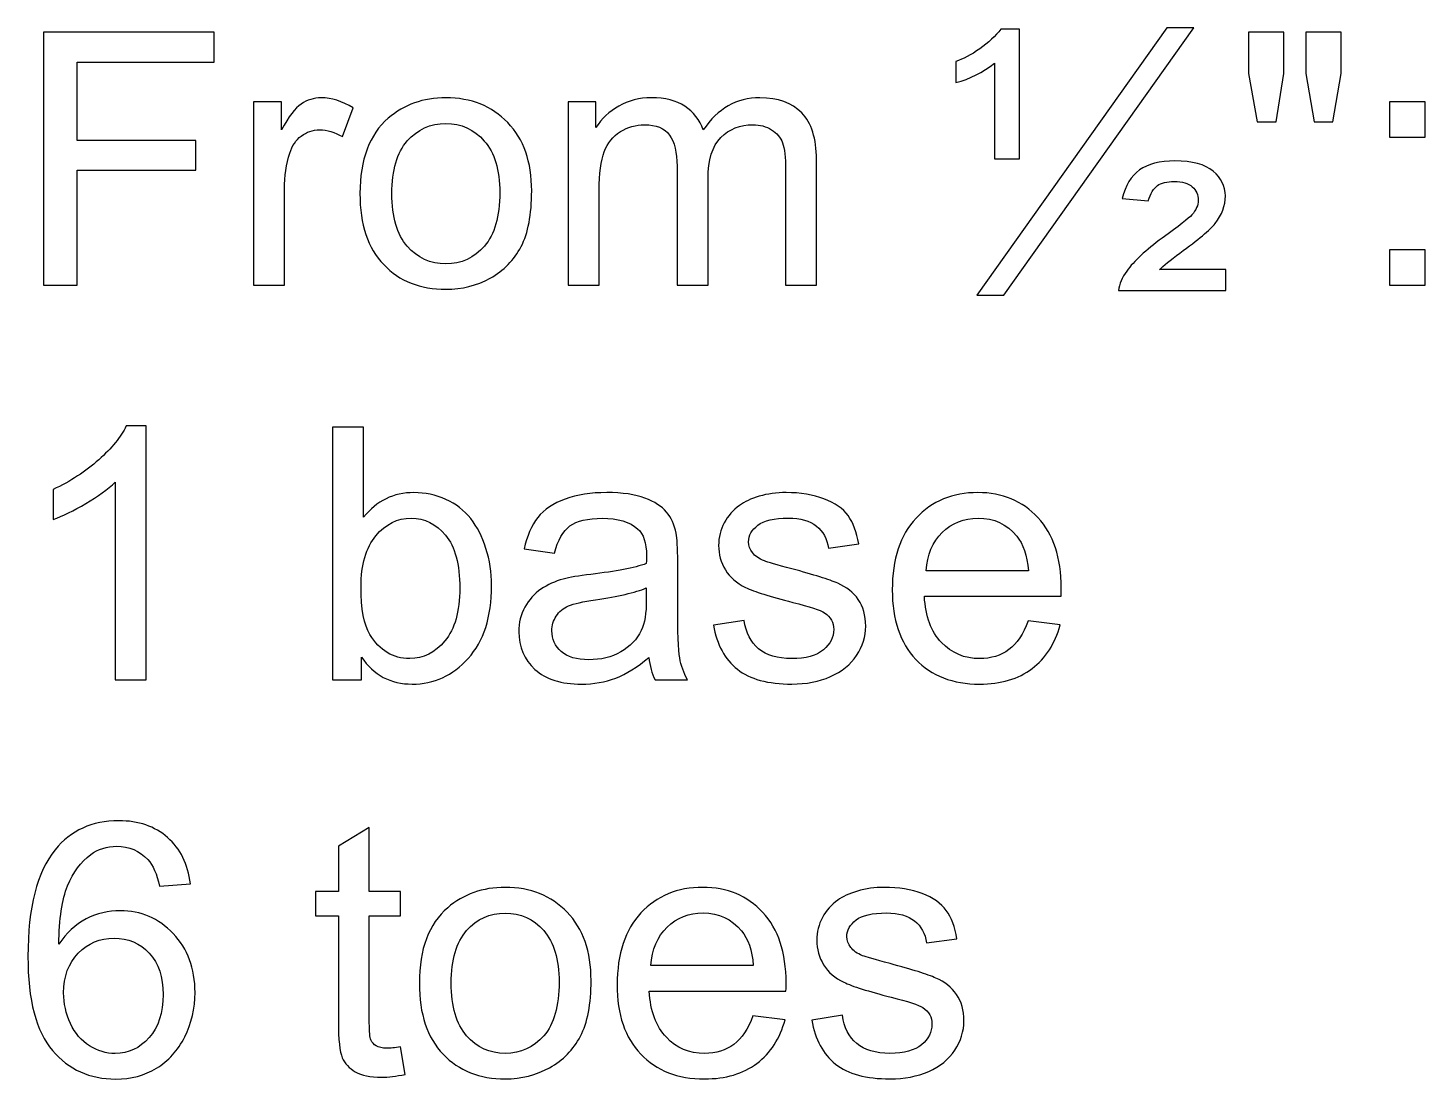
# Model space of a CAD drawing. Header units: millimetres. Extents: x -819 to 558, y -342 to 336.
# Drawn here: x -818.3 to -768.1, y 234.6 to 272.4 of the extents above; entities that cross this region are included whole.
import ezdxf

# ---------------------------------------------------------------- set-up
doc = ezdxf.new("R2010")
doc.units = ezdxf.units.MM
doc.header["$MEASUREMENT"] = 0
doc.layers.add('#Layer 1', color=7, linetype='Continuous')

msp = doc.modelspace()

# ---------------------------------------------------------------- linework, layer by layer
at = {"layer": '#Layer 1', "color": 250}
for points, knots in [([(-817.78, 263.122), (-817.78, 263.122), (-817.78, 272.2131), (-817.78, 272.2131), (-817.78, 272.2131), (-817.78, 272.2131), (-811.6459, 272.2131), (-811.6459, 272.2131), (-811.6459, 272.2131), (-811.6459, 272.2131), (-811.6459, 271.1399), (-811.6459, 271.1399), (-811.6459, 271.1399), (-811.6459, 271.1399), (-816.5756, 271.1399), (-816.5756, 271.1399), (-816.5756, 271.1399), (-816.5756, 271.1399), (-816.5756, 268.3248), (-816.5756, 268.3248), (-816.5756, 268.3248), (-816.5756, 268.3248), (-812.3105, 268.3248), (-812.3105, 268.3248), (-812.3105, 268.3248), (-812.3105, 268.3248), (-812.3105, 267.2516), (-812.3105, 267.2516), (-812.3105, 267.2516), (-812.3105, 267.2516), (-816.5756, 267.2516), (-816.5756, 267.2516), (-816.5756, 267.2516), (-816.5756, 267.2516), (-816.5756, 263.122), (-816.5756, 263.122), (-816.5756, 263.122), (-816.5756, 263.122), (-817.78, 263.122), (-817.78, 263.122)], [0, 0, 0, 0, 0.1, 0.1, 0.1, 0.1, 0.2, 0.2, 0.2, 0.2, 0.3, 0.3, 0.3, 0.3, 0.4, 0.4, 0.4, 0.4, 0.5, 0.5, 0.5, 0.5, 0.6, 0.6, 0.6, 0.6, 0.7, 0.7, 0.7, 0.7, 0.8, 0.8, 0.8, 0.8, 0.9, 0.9, 0.9, 0.9, 1, 1, 1, 1]), ([(-783.6106, 267.6665), (-783.6106, 267.6665), (-783.6106, 271.104), (-783.6106, 271.104), (-783.6106, 271.104), (-784.0318, 270.7674), (-784.4954, 270.5346), (-785.0013, 270.4012), (-785.0013, 270.4012), (-785.0013, 270.4012), (-785.0013, 271.1653), (-785.0013, 271.1653), (-785.0013, 271.1653), (-784.743, 271.2479), (-784.4594, 271.3982), (-784.144, 271.6183), (-784.144, 271.6183), (-783.8308, 271.8363), (-783.5768, 272.0734), (-783.382, 272.3253), (-783.382, 272.3253), (-783.382, 272.3253), (-782.711, 272.3253), (-782.711, 272.3253), (-782.711, 272.3253), (-782.711, 272.3253), (-782.711, 267.6665), (-782.711, 267.6665), (-782.711, 267.6665), (-782.711, 267.6665), (-783.6106, 267.6665), (-783.6106, 267.6665)], [0, 0, 0, 0, 0.125, 0.125, 0.125, 0.125, 0.25, 0.25, 0.25, 0.25, 0.375, 0.375, 0.375, 0.375, 0.5, 0.5, 0.5, 0.5, 0.625, 0.625, 0.625, 0.625, 0.75, 0.75, 0.75, 0.75, 0.875, 0.875, 0.875, 0.875, 1, 1, 1, 1]), ([(-784.2499, 262.7685), (-784.2499, 262.7685), (-777.4215, 272.3676), (-777.4215, 272.3676), (-777.4215, 272.3676), (-777.4215, 272.3676), (-776.4478, 272.3676), (-776.4478, 272.3676), (-776.4478, 272.3676), (-776.4478, 272.3676), (-783.2762, 262.7685), (-783.2762, 262.7685), (-783.2762, 262.7685), (-783.2762, 262.7685), (-784.2499, 262.7685), (-784.2499, 262.7685)], [0, 0, 0, 0, 0.25, 0.25, 0.25, 0.25, 0.5, 0.5, 0.5, 0.5, 0.75, 0.75, 0.75, 0.75, 1, 1, 1, 1]), ([(-774.1788, 268.9936), (-774.1788, 268.9936), (-774.4899, 270.7251), (-774.4899, 270.7251), (-774.4899, 270.7251), (-774.4899, 270.7251), (-774.4899, 272.2131), (-774.4899, 272.2131), (-774.4899, 272.2131), (-774.4899, 272.2131), (-773.2178, 272.2131), (-773.2178, 272.2131), (-773.2178, 272.2131), (-773.2178, 272.2131), (-773.2178, 270.7251), (-773.2178, 270.7251), (-773.2178, 270.7251), (-773.2178, 270.7251), (-773.4972, 268.9936), (-773.4972, 268.9936), (-773.4972, 268.9936), (-773.4972, 268.9936), (-774.1788, 268.9936), (-774.1788, 268.9936)], [0, 0, 0, 0, 0.1666667, 0.1666667, 0.1666667, 0.1666667, 0.3333333, 0.3333333, 0.3333333, 0.3333333, 0.5, 0.5, 0.5, 0.5, 0.6666667, 0.6666667, 0.6666667, 0.6666667, 0.8333333, 0.8333333, 0.8333333, 0.8333333, 1, 1, 1, 1]), ([(-772.1256, 268.9936), (-772.1256, 268.9936), (-772.4304, 270.7251), (-772.4304, 270.7251), (-772.4304, 270.7251), (-772.4304, 270.7251), (-772.4304, 272.2131), (-772.4304, 272.2131), (-772.4304, 272.2131), (-772.4304, 272.2131), (-771.1583, 272.2131), (-771.1583, 272.2131), (-771.1583, 272.2131), (-771.1583, 272.2131), (-771.1583, 270.7251), (-771.1583, 270.7251), (-771.1583, 270.7251), (-771.1583, 270.7251), (-771.4567, 268.9936), (-771.4567, 268.9936), (-771.4567, 268.9936), (-771.4567, 268.9936), (-772.1256, 268.9936), (-772.1256, 268.9936)], [0, 0, 0, 0, 0.1666667, 0.1666667, 0.1666667, 0.1666667, 0.3333333, 0.3333333, 0.3333333, 0.3333333, 0.5, 0.5, 0.5, 0.5, 0.6666667, 0.6666667, 0.6666667, 0.6666667, 0.8333333, 0.8333333, 0.8333333, 0.8333333, 1, 1, 1, 1]), ([(-810.2383, 263.122), (-810.2383, 263.122), (-810.2383, 269.707), (-810.2383, 269.707), (-810.2383, 269.707), (-810.2383, 269.707), (-809.235, 269.707), (-809.235, 269.707), (-809.235, 269.707), (-809.235, 269.707), (-809.235, 268.71), (-809.235, 268.71), (-809.235, 268.71), (-808.9789, 269.1757), (-808.7418, 269.4847), (-808.5238, 269.6329), (-808.5238, 269.6329), (-808.3079, 269.781), (-808.0687, 269.8572), (-807.8084, 269.8572), (-807.8084, 269.8572), (-807.4316, 269.8572), (-807.0506, 269.7366), (-806.6611, 269.4974), (-806.6611, 269.4974), (-806.6611, 269.4974), (-807.0464, 268.4602), (-807.0464, 268.4602), (-807.0464, 268.4602), (-807.3173, 268.6232), (-807.5903, 268.7037), (-807.8634, 268.7037), (-807.8634, 268.7037), (-808.1089, 268.7037), (-808.3269, 268.6296), (-808.5217, 268.4835), (-808.5217, 268.4835), (-808.7164, 268.3354), (-808.854, 268.1322), (-808.9365, 267.8718), (-808.9365, 267.8718), (-809.0614, 267.476), (-809.1228, 267.0421), (-809.1228, 266.5701), (-809.1228, 266.5701), (-809.1228, 266.5701), (-809.1228, 263.122), (-809.1228, 263.122), (-809.1228, 263.122), (-809.1228, 263.122), (-810.2383, 263.122), (-810.2383, 263.122)], [0, 0, 0, 0, 0.0769231, 0.0769231, 0.0769231, 0.0769231, 0.1538462, 0.1538462, 0.1538462, 0.1538462, 0.2307692, 0.2307692, 0.2307692, 0.2307692, 0.3076923, 0.3076923, 0.3076923, 0.3076923, 0.3846154, 0.3846154, 0.3846154, 0.3846154, 0.4615385, 0.4615385, 0.4615385, 0.4615385, 0.5384615, 0.5384615, 0.5384615, 0.5384615, 0.6153846, 0.6153846, 0.6153846, 0.6153846, 0.6923077, 0.6923077, 0.6923077, 0.6923077, 0.7692308, 0.7692308, 0.7692308, 0.7692308, 0.8461538, 0.8461538, 0.8461538, 0.8461538, 0.9230769, 0.9230769, 0.9230769, 0.9230769, 1, 1, 1, 1]), ([(-806.4135, 266.4155), (-806.4135, 267.6347), (-806.0748, 268.5386), (-805.3954, 269.1249), (-805.3954, 269.1249), (-804.8302, 269.6117), (-804.1402, 269.8572), (-803.3253, 269.8572), (-803.3253, 269.8572), (-802.4193, 269.8572), (-801.6785, 269.5609), (-801.1049, 268.9661), (-801.1049, 268.9661), (-800.5291, 268.3735), (-800.2434, 267.5543), (-800.2434, 266.5087), (-800.2434, 266.5087), (-800.2434, 265.6599), (-800.3704, 264.9931), (-800.6244, 264.5084), (-800.6244, 264.5084), (-800.8784, 264.0216), (-801.2488, 263.6448), (-801.7335, 263.376), (-801.7335, 263.376), (-802.2204, 263.1072), (-802.7495, 262.9738), (-803.3253, 262.9738), (-803.3253, 262.9738), (-804.246, 262.9738), (-804.9911, 263.2681), (-805.5605, 263.8607), (-805.5605, 263.8607), (-806.1298, 264.4513), (-806.4135, 265.3022), (-806.4135, 266.4155)], [0, 0, 0, 0, 0.1111111, 0.1111111, 0.1111111, 0.1111111, 0.2222222, 0.2222222, 0.2222222, 0.2222222, 0.3333333, 0.3333333, 0.3333333, 0.3333333, 0.4444444, 0.4444444, 0.4444444, 0.4444444, 0.5555556, 0.5555556, 0.5555556, 0.5555556, 0.6666667, 0.6666667, 0.6666667, 0.6666667, 0.7777778, 0.7777778, 0.7777778, 0.7777778, 0.8888889, 0.8888889, 0.8888889, 0.8888889, 1, 1, 1, 1]), ([(-798.9332, 263.122), (-798.9332, 263.122), (-798.9332, 269.707), (-798.9332, 269.707), (-798.9332, 269.707), (-798.9332, 269.707), (-797.9362, 269.707), (-797.9362, 269.707), (-797.9362, 269.707), (-797.9362, 269.707), (-797.9362, 268.7841), (-797.9362, 268.7841), (-797.9362, 268.7841), (-797.7288, 269.1058), (-797.4536, 269.3662), (-797.1107, 269.5609), (-797.1107, 269.5609), (-796.7678, 269.7578), (-796.3763, 269.8572), (-795.9381, 269.8572), (-795.9381, 269.8572), (-795.4513, 269.8572), (-795.0512, 269.7556), (-794.7401, 269.5524), (-794.7401, 269.5524), (-794.4268, 269.3492), (-794.2067, 269.0677), (-794.0797, 268.7037), (-794.0797, 268.7037), (-793.5569, 269.472), (-792.8795, 269.8572), (-792.0456, 269.8572), (-792.0456, 269.8572), (-791.3915, 269.8572), (-790.8899, 269.6752), (-790.5385, 269.3133), (-790.5385, 269.3133), (-790.1871, 268.9513), (-790.0114, 268.3946), (-790.0114, 267.6432), (-790.0114, 267.6432), (-790.0114, 267.6432), (-790.0114, 263.122), (-790.0114, 263.122), (-790.0114, 263.122), (-790.0114, 263.122), (-791.1206, 263.122), (-791.1206, 263.122), (-791.1206, 263.122), (-791.1206, 263.122), (-791.1206, 267.2707), (-791.1206, 267.2707), (-791.1206, 267.2707), (-791.1206, 267.7173), (-791.1566, 268.039), (-791.2285, 268.2359), (-791.2285, 268.2359), (-791.3026, 268.4306), (-791.4338, 268.5894), (-791.6222, 268.71), (-791.6222, 268.71), (-791.8127, 268.8285), (-792.0371, 268.8899), (-792.2932, 268.8899), (-792.2932, 268.8899), (-792.7568, 268.8899), (-793.1399, 268.7354), (-793.4468, 268.4264), (-793.4468, 268.4264), (-793.7516, 268.1195), (-793.9061, 267.6263), (-793.9061, 266.9489), (-793.9061, 266.9489), (-793.9061, 266.9489), (-793.9061, 263.122), (-793.9061, 263.122), (-793.9061, 263.122), (-793.9061, 263.122), (-795.0216, 263.122), (-795.0216, 263.122), (-795.0216, 263.122), (-795.0216, 263.122), (-795.0216, 267.3998), (-795.0216, 267.3998), (-795.0216, 267.3998), (-795.0216, 267.8972), (-795.1126, 268.2697), (-795.2946, 268.5174), (-795.2946, 268.5174), (-795.4767, 268.765), (-795.773, 268.8899), (-796.1879, 268.8899), (-796.1879, 268.8899), (-796.5011, 268.8899), (-796.7911, 268.8074), (-797.0578, 268.6402), (-797.0578, 268.6402), (-797.3245, 268.4751), (-797.5193, 268.2338), (-797.6378, 267.9163), (-797.6378, 267.9163), (-797.7584, 267.5966), (-797.8177, 267.1373), (-797.8177, 266.5383), (-797.8177, 266.5383), (-797.8177, 266.5383), (-797.8177, 263.122), (-797.8177, 263.122), (-797.8177, 263.122), (-797.8177, 263.122), (-798.9332, 263.122), (-798.9332, 263.122)], [0, 0, 0, 0, 0.0357143, 0.0357143, 0.0357143, 0.0357143, 0.0714286, 0.0714286, 0.0714286, 0.0714286, 0.1071429, 0.1071429, 0.1071429, 0.1071429, 0.1428571, 0.1428571, 0.1428571, 0.1428571, 0.1785714, 0.1785714, 0.1785714, 0.1785714, 0.2142857, 0.2142857, 0.2142857, 0.2142857, 0.25, 0.25, 0.25, 0.25, 0.2857143, 0.2857143, 0.2857143, 0.2857143, 0.3214286, 0.3214286, 0.3214286, 0.3214286, 0.3571429, 0.3571429, 0.3571429, 0.3571429, 0.3928571, 0.3928571, 0.3928571, 0.3928571, 0.4285714, 0.4285714, 0.4285714, 0.4285714, 0.4642857, 0.4642857, 0.4642857, 0.4642857, 0.5, 0.5, 0.5, 0.5, 0.5357143, 0.5357143, 0.5357143, 0.5357143, 0.5714286, 0.5714286, 0.5714286, 0.5714286, 0.6071429, 0.6071429, 0.6071429, 0.6071429, 0.6428571, 0.6428571, 0.6428571, 0.6428571, 0.6785714, 0.6785714, 0.6785714, 0.6785714, 0.7142857, 0.7142857, 0.7142857, 0.7142857, 0.75, 0.75, 0.75, 0.75, 0.7857143, 0.7857143, 0.7857143, 0.7857143, 0.8214286, 0.8214286, 0.8214286, 0.8214286, 0.8571429, 0.8571429, 0.8571429, 0.8571429, 0.8928571, 0.8928571, 0.8928571, 0.8928571, 0.9285714, 0.9285714, 0.9285714, 0.9285714, 0.9642857, 0.9642857, 0.9642857, 0.9642857, 1, 1, 1, 1]), ([(-769.4163, 268.437), (-769.4163, 268.437), (-769.4163, 269.707), (-769.4163, 269.707), (-769.4163, 269.707), (-769.4163, 269.707), (-768.1441, 269.707), (-768.1441, 269.707), (-768.1441, 269.707), (-768.1441, 269.707), (-768.1441, 268.437), (-768.1441, 268.437), (-768.1441, 268.437), (-768.1441, 268.437), (-769.4163, 268.437), (-769.4163, 268.437)], [0, 0, 0, 0, 0.25, 0.25, 0.25, 0.25, 0.5, 0.5, 0.5, 0.5, 0.75, 0.75, 0.75, 0.75, 1, 1, 1, 1]), ([(-805.2662, 266.4155), (-805.2662, 265.571), (-805.0821, 264.9402), (-804.7138, 264.5211), (-804.7138, 264.5211), (-804.3455, 264.0999), (-803.8819, 263.8904), (-803.3253, 263.8904), (-803.3253, 263.8904), (-802.7707, 263.8904), (-802.3093, 264.102), (-801.941, 264.5232), (-801.941, 264.5232), (-801.5748, 264.9445), (-801.3906, 265.5879), (-801.3906, 266.4515), (-801.3906, 266.4515), (-801.3906, 267.2664), (-801.5748, 267.8845), (-801.9452, 268.3036), (-801.9452, 268.3036), (-802.3156, 268.7227), (-802.7749, 268.9323), (-803.3253, 268.9323), (-803.3253, 268.9323), (-803.8819, 268.9323), (-804.3455, 268.7227), (-804.7138, 268.3057), (-804.7138, 268.3057), (-805.0821, 267.8887), (-805.2662, 267.258), (-805.2662, 266.4155)], [0, 0, 0, 0, 0.125, 0.125, 0.125, 0.125, 0.25, 0.25, 0.25, 0.25, 0.375, 0.375, 0.375, 0.375, 0.5, 0.5, 0.5, 0.5, 0.625, 0.625, 0.625, 0.625, 0.75, 0.75, 0.75, 0.75, 0.875, 0.875, 0.875, 0.875, 1, 1, 1, 1]), ([(-779.1593, 262.9294), (-779.1339, 263.1622), (-779.0344, 263.3951), (-778.8608, 263.63), (-778.8608, 263.63), (-778.6047, 263.9898), (-778.1793, 264.3857), (-777.5845, 264.8153), (-777.5845, 264.8153), (-776.9876, 265.245), (-776.6341, 265.5244), (-776.524, 265.6514), (-776.524, 265.6514), (-776.3695, 265.8208), (-776.2933, 265.9943), (-776.2933, 266.1721), (-776.2933, 266.1721), (-776.2933, 266.3711), (-776.3653, 266.5341), (-776.5071, 266.659), (-776.5071, 266.659), (-776.651, 266.786), (-776.8648, 266.8495), (-777.1506, 266.8495), (-777.1506, 266.8495), (-777.4215, 266.8495), (-777.6268, 266.8008), (-777.7602, 266.7034), (-777.7602, 266.7034), (-777.8956, 266.606), (-778.0057, 266.4219), (-778.0925, 266.1488), (-778.0925, 266.1488), (-778.0925, 266.1488), (-779.028, 266.242), (-779.028, 266.242), (-779.028, 266.242), (-778.9095, 266.7034), (-778.7, 267.0442), (-778.4015, 267.2622), (-778.4015, 267.2622), (-778.1052, 267.4781), (-777.6818, 267.5861), (-777.1315, 267.5861), (-777.1315, 267.5861), (-776.5071, 267.5861), (-776.0499, 267.4654), (-775.7578, 267.222), (-775.7578, 267.222), (-775.4657, 266.9765), (-775.3196, 266.6801), (-775.3196, 266.3288), (-775.3196, 266.3288), (-775.3196, 265.9816), (-775.4424, 265.6514), (-775.6858, 265.3424), (-775.6858, 265.3424), (-775.8721, 265.1096), (-776.2933, 264.754), (-776.9516, 264.2756), (-776.9516, 264.2756), (-777.2987, 264.0237), (-777.5443, 263.8247), (-777.6882, 263.6808), (-777.6882, 263.6808), (-777.6882, 263.6808), (-775.2964, 263.6808), (-775.2964, 263.6808), (-775.2964, 263.6808), (-775.2964, 263.6808), (-775.2964, 262.9294), (-775.2964, 262.9294), (-775.2964, 262.9294), (-775.2964, 262.9294), (-779.1593, 262.9294), (-779.1593, 262.9294)], [0, 0, 0, 0, 0.0526316, 0.0526316, 0.0526316, 0.0526316, 0.1052632, 0.1052632, 0.1052632, 0.1052632, 0.1578947, 0.1578947, 0.1578947, 0.1578947, 0.2105263, 0.2105263, 0.2105263, 0.2105263, 0.2631579, 0.2631579, 0.2631579, 0.2631579, 0.3157895, 0.3157895, 0.3157895, 0.3157895, 0.3684211, 0.3684211, 0.3684211, 0.3684211, 0.4210526, 0.4210526, 0.4210526, 0.4210526, 0.4736842, 0.4736842, 0.4736842, 0.4736842, 0.5263158, 0.5263158, 0.5263158, 0.5263158, 0.5789474, 0.5789474, 0.5789474, 0.5789474, 0.6315789, 0.6315789, 0.6315789, 0.6315789, 0.6842105, 0.6842105, 0.6842105, 0.6842105, 0.7368421, 0.7368421, 0.7368421, 0.7368421, 0.7894737, 0.7894737, 0.7894737, 0.7894737, 0.8421053, 0.8421053, 0.8421053, 0.8421053, 0.8947368, 0.8947368, 0.8947368, 0.8947368, 0.9473684, 0.9473684, 0.9473684, 0.9473684, 1, 1, 1, 1]), ([(-769.4163, 263.122), (-769.4163, 263.122), (-769.4163, 264.3941), (-769.4163, 264.3941), (-769.4163, 264.3941), (-769.4163, 264.3941), (-768.1441, 264.3941), (-768.1441, 264.3941), (-768.1441, 264.3941), (-768.1441, 264.3941), (-768.1441, 263.122), (-768.1441, 263.122), (-768.1441, 263.122), (-768.1441, 263.122), (-769.4163, 263.122), (-769.4163, 263.122)], [0, 0, 0, 0, 0.25, 0.25, 0.25, 0.25, 0.5, 0.5, 0.5, 0.5, 0.75, 0.75, 0.75, 0.75, 1, 1, 1, 1]), ([(-814.0906, 248.934), (-814.0906, 248.934), (-815.2061, 248.934), (-815.2061, 248.934), (-815.2061, 248.934), (-815.2061, 248.934), (-815.2061, 256.046), (-815.2061, 256.046), (-815.2061, 256.046), (-815.4749, 255.7899), (-815.8263, 255.5338), (-816.2623, 255.2777), (-816.2623, 255.2777), (-816.7005, 255.0215), (-817.0921, 254.8289), (-817.4392, 254.7019), (-817.4392, 254.7019), (-817.4392, 254.7019), (-817.4392, 255.7793), (-817.4392, 255.7793), (-817.4392, 255.7793), (-816.8148, 256.0735), (-816.2687, 256.4291), (-815.8009, 256.8461), (-815.8009, 256.8461), (-815.3352, 257.2652), (-815.0029, 257.6695), (-814.8082, 258.0632), (-814.8082, 258.0632), (-814.8082, 258.0632), (-814.0906, 258.0632), (-814.0906, 258.0632), (-814.0906, 258.0632), (-814.0906, 258.0632), (-814.0906, 248.934), (-814.0906, 248.934)], [0, 0, 0, 0, 0.1111111, 0.1111111, 0.1111111, 0.1111111, 0.2222222, 0.2222222, 0.2222222, 0.2222222, 0.3333333, 0.3333333, 0.3333333, 0.3333333, 0.4444444, 0.4444444, 0.4444444, 0.4444444, 0.5555556, 0.5555556, 0.5555556, 0.5555556, 0.6666667, 0.6666667, 0.6666667, 0.6666667, 0.7777778, 0.7777778, 0.7777778, 0.7777778, 0.8888889, 0.8888889, 0.8888889, 0.8888889, 1, 1, 1, 1]), ([(-806.3627, 248.934), (-806.3627, 248.934), (-807.3977, 248.934), (-807.3977, 248.934), (-807.3977, 248.934), (-807.3977, 248.934), (-807.3977, 258.0251), (-807.3977, 258.0251), (-807.3977, 258.0251), (-807.3977, 258.0251), (-806.2823, 258.0251), (-806.2823, 258.0251), (-806.2823, 258.0251), (-806.2823, 258.0251), (-806.2823, 254.7824), (-806.2823, 254.7824), (-806.2823, 254.7824), (-805.8102, 255.3729), (-805.2091, 255.6692), (-804.4789, 255.6692), (-804.4789, 255.6692), (-804.0725, 255.6692), (-803.6893, 255.5867), (-803.3274, 255.4237), (-803.3274, 255.4237), (-802.9654, 255.2607), (-802.6691, 255.03), (-802.4342, 254.7358), (-802.4342, 254.7358), (-802.2013, 254.4395), (-802.0172, 254.0839), (-801.8859, 253.6648), (-801.8859, 253.6648), (-801.7526, 253.2478), (-801.687, 252.8012), (-801.687, 252.327), (-801.687, 252.327), (-801.687, 251.1967), (-801.9664, 250.3247), (-802.5252, 249.7087), (-802.5252, 249.7087), (-803.0819, 249.0928), (-803.7528, 248.7858), (-804.5339, 248.7858), (-804.5339, 248.7858), (-805.3107, 248.7858), (-805.9203, 249.1097), (-806.3627, 249.7595), (-806.3627, 249.7595), (-806.3627, 249.7595), (-806.3627, 248.934), (-806.3627, 248.934)], [0, 0, 0, 0, 0.0769231, 0.0769231, 0.0769231, 0.0769231, 0.1538462, 0.1538462, 0.1538462, 0.1538462, 0.2307692, 0.2307692, 0.2307692, 0.2307692, 0.3076923, 0.3076923, 0.3076923, 0.3076923, 0.3846154, 0.3846154, 0.3846154, 0.3846154, 0.4615385, 0.4615385, 0.4615385, 0.4615385, 0.5384615, 0.5384615, 0.5384615, 0.5384615, 0.6153846, 0.6153846, 0.6153846, 0.6153846, 0.6923077, 0.6923077, 0.6923077, 0.6923077, 0.7692308, 0.7692308, 0.7692308, 0.7692308, 0.8461538, 0.8461538, 0.8461538, 0.8461538, 0.9230769, 0.9230769, 0.9230769, 0.9230769, 1, 1, 1, 1]), ([(-796.0313, 249.7468), (-796.4461, 249.3954), (-796.8441, 249.1478), (-797.2251, 249.0017), (-797.2251, 249.0017), (-797.6082, 248.8578), (-798.0188, 248.7858), (-798.457, 248.7858), (-798.457, 248.7858), (-799.1809, 248.7858), (-799.7354, 248.9615), (-800.1249, 249.315), (-800.1249, 249.315), (-800.5122, 249.6685), (-800.707, 250.1215), (-800.707, 250.6697), (-800.707, 250.6697), (-800.707, 250.9935), (-800.635, 251.2877), (-800.4868, 251.5544), (-800.4868, 251.5544), (-800.3408, 251.8211), (-800.1482, 252.0349), (-799.9111, 252.1958), (-799.9111, 252.1958), (-799.6719, 252.3567), (-799.4052, 252.4794), (-799.1068, 252.562), (-799.1068, 252.562), (-798.8888, 252.6191), (-798.5586, 252.6763), (-798.1162, 252.7292), (-798.1162, 252.7292), (-797.2145, 252.8371), (-796.5498, 252.9641), (-796.1244, 253.1144), (-796.1244, 253.1144), (-796.1202, 253.2668), (-796.118, 253.3642), (-796.118, 253.4044), (-796.118, 253.4044), (-796.118, 253.8595), (-796.2239, 254.1812), (-796.4355, 254.3654), (-796.4355, 254.3654), (-796.7192, 254.6194), (-797.1446, 254.7443), (-797.7055, 254.7443), (-797.7055, 254.7443), (-798.2305, 254.7443), (-798.6178, 254.6532), (-798.8697, 254.4691), (-798.8697, 254.4691), (-799.1195, 254.2849), (-799.3036, 253.959), (-799.4243, 253.4912), (-799.4243, 253.4912), (-799.4243, 253.4912), (-800.5144, 253.6415), (-800.5144, 253.6415), (-800.5144, 253.6415), (-800.4149, 254.1071), (-800.2519, 254.486), (-800.0254, 254.7718), (-800.0254, 254.7718), (-799.7989, 255.0596), (-799.4687, 255.2819), (-799.039, 255.4364), (-799.039, 255.4364), (-798.6094, 255.5909), (-798.1119, 255.6692), (-797.5447, 255.6692), (-797.5447, 255.6692), (-796.9816, 255.6692), (-796.5266, 255.6015), (-796.1752, 255.4703), (-796.1752, 255.4703), (-795.8238, 255.3369), (-795.5656, 255.1718), (-795.3984, 254.9707), (-795.3984, 254.9707), (-795.2333, 254.7697), (-795.119, 254.5178), (-795.0512, 254.2109), (-795.0512, 254.2109), (-795.0153, 254.0204), (-794.9962, 253.6775), (-794.9962, 253.1822), (-794.9962, 253.1822), (-794.9962, 253.1822), (-794.9962, 251.6941), (-794.9962, 251.6941), (-794.9962, 251.6941), (-794.9962, 250.6549), (-794.9729, 249.9987), (-794.9242, 249.7256), (-794.9242, 249.7256), (-794.8777, 249.4505), (-794.7824, 249.1859), (-794.6427, 248.934), (-794.6427, 248.934), (-794.6427, 248.934), (-795.809, 248.934), (-795.809, 248.934), (-795.809, 248.934), (-795.9233, 249.1647), (-795.9995, 249.4357), (-796.0313, 249.7468)], [0, 0, 0, 0, 0.037037, 0.037037, 0.037037, 0.037037, 0.0740741, 0.0740741, 0.0740741, 0.0740741, 0.1111111, 0.1111111, 0.1111111, 0.1111111, 0.1481481, 0.1481481, 0.1481481, 0.1481481, 0.1851852, 0.1851852, 0.1851852, 0.1851852, 0.2222222, 0.2222222, 0.2222222, 0.2222222, 0.2592593, 0.2592593, 0.2592593, 0.2592593, 0.2962963, 0.2962963, 0.2962963, 0.2962963, 0.3333333, 0.3333333, 0.3333333, 0.3333333, 0.3703704, 0.3703704, 0.3703704, 0.3703704, 0.4074074, 0.4074074, 0.4074074, 0.4074074, 0.4444444, 0.4444444, 0.4444444, 0.4444444, 0.4814815, 0.4814815, 0.4814815, 0.4814815, 0.5185185, 0.5185185, 0.5185185, 0.5185185, 0.5555556, 0.5555556, 0.5555556, 0.5555556, 0.5925926, 0.5925926, 0.5925926, 0.5925926, 0.6296296, 0.6296296, 0.6296296, 0.6296296, 0.6666667, 0.6666667, 0.6666667, 0.6666667, 0.7037037, 0.7037037, 0.7037037, 0.7037037, 0.7407407, 0.7407407, 0.7407407, 0.7407407, 0.7777778, 0.7777778, 0.7777778, 0.7777778, 0.8148148, 0.8148148, 0.8148148, 0.8148148, 0.8518519, 0.8518519, 0.8518519, 0.8518519, 0.8888889, 0.8888889, 0.8888889, 0.8888889, 0.9259259, 0.9259259, 0.9259259, 0.9259259, 0.962963, 0.962963, 0.962963, 0.962963, 1, 1, 1, 1]), ([(-793.7114, 250.9004), (-793.7114, 250.9004), (-792.6086, 251.074), (-792.6086, 251.074), (-792.6086, 251.074), (-792.5472, 250.6316), (-792.3737, 250.2929), (-792.09, 250.0558), (-792.09, 250.0558), (-791.8085, 249.8209), (-791.4127, 249.7024), (-790.9026, 249.7024), (-790.9026, 249.7024), (-790.3904, 249.7024), (-790.0094, 249.8082), (-789.7617, 250.0156), (-789.7617, 250.0156), (-789.5141, 250.2252), (-789.3892, 250.4707), (-789.3892, 250.7501), (-789.3892, 250.7501), (-789.3892, 251.0041), (-789.4992, 251.201), (-789.7194, 251.347), (-789.7194, 251.347), (-789.8718, 251.4465), (-790.2528, 251.5714), (-790.8603, 251.7238), (-790.8603, 251.7238), (-791.6773, 251.9312), (-792.2467, 252.109), (-792.5621, 252.2614), (-792.5621, 252.2614), (-792.8774, 252.4117), (-793.1187, 252.6212), (-793.2817, 252.8879), (-793.2817, 252.8879), (-793.4447, 253.1546), (-793.5273, 253.4489), (-793.5273, 253.7706), (-793.5273, 253.7706), (-793.5273, 254.0648), (-793.4595, 254.3357), (-793.3241, 254.5855), (-793.3241, 254.5855), (-793.1907, 254.8374), (-793.0066, 255.0448), (-792.7758, 255.2099), (-792.7758, 255.2099), (-792.6023, 255.3369), (-792.3652, 255.447), (-792.0668, 255.5359), (-792.0668, 255.5359), (-791.7662, 255.6248), (-791.4445, 255.6692), (-791.1016, 255.6692), (-791.1016, 255.6692), (-790.5851, 255.6692), (-790.1321, 255.593), (-789.7405, 255.4449), (-789.7405, 255.4449), (-789.349, 255.2967), (-789.0611, 255.0956), (-788.8748, 254.8416), (-788.8748, 254.8416), (-788.6886, 254.5855), (-788.5616, 254.2468), (-788.4917, 253.8214), (-788.4917, 253.8214), (-788.4917, 253.8214), (-789.5818, 253.6711), (-789.5818, 253.6711), (-789.5818, 253.6711), (-789.6326, 254.0098), (-789.7765, 254.2744), (-790.0136, 254.4649), (-790.0136, 254.4649), (-790.2507, 254.6554), (-790.5872, 254.7506), (-791.0211, 254.7506), (-791.0211, 254.7506), (-791.5334, 254.7506), (-791.8995, 254.6659), (-792.1176, 254.4966), (-792.1176, 254.4966), (-792.3377, 254.3273), (-792.4478, 254.1283), (-792.4478, 253.9018), (-792.4478, 253.9018), (-792.4478, 253.7558), (-792.4012, 253.6267), (-792.3102, 253.5102), (-792.3102, 253.5102), (-792.2192, 253.3896), (-792.0773, 253.2922), (-791.8826, 253.2118), (-791.8826, 253.2118), (-791.7704, 253.1716), (-791.4423, 253.0763), (-790.8962, 252.9282), (-790.8962, 252.9282), (-790.1067, 252.7165), (-789.5564, 252.545), (-789.2452, 252.4096), (-789.2452, 252.4096), (-788.932, 252.2762), (-788.6864, 252.0794), (-788.5086, 251.8233), (-788.5086, 251.8233), (-788.3308, 251.5671), (-788.2419, 251.2496), (-788.2419, 250.8686), (-788.2419, 250.8686), (-788.2419, 250.4961), (-788.352, 250.1469), (-788.5679, 249.8167), (-788.5679, 249.8167), (-788.7859, 249.4886), (-789.0992, 249.2346), (-789.5077, 249.0547), (-789.5077, 249.0547), (-789.9162, 248.8747), (-790.3798, 248.7858), (-790.8962, 248.7858), (-790.8962, 248.7858), (-791.7535, 248.7858), (-792.4054, 248.9636), (-792.8542, 249.3192), (-792.8542, 249.3192), (-793.3029, 249.6748), (-793.5886, 250.2019), (-793.7114, 250.9004)], [0, 0, 0, 0, 0.030303, 0.030303, 0.030303, 0.030303, 0.0606061, 0.0606061, 0.0606061, 0.0606061, 0.0909091, 0.0909091, 0.0909091, 0.0909091, 0.1212121, 0.1212121, 0.1212121, 0.1212121, 0.1515152, 0.1515152, 0.1515152, 0.1515152, 0.1818182, 0.1818182, 0.1818182, 0.1818182, 0.2121212, 0.2121212, 0.2121212, 0.2121212, 0.2424242, 0.2424242, 0.2424242, 0.2424242, 0.2727273, 0.2727273, 0.2727273, 0.2727273, 0.3030303, 0.3030303, 0.3030303, 0.3030303, 0.3333333, 0.3333333, 0.3333333, 0.3333333, 0.3636364, 0.3636364, 0.3636364, 0.3636364, 0.3939394, 0.3939394, 0.3939394, 0.3939394, 0.4242424, 0.4242424, 0.4242424, 0.4242424, 0.4545455, 0.4545455, 0.4545455, 0.4545455, 0.4848485, 0.4848485, 0.4848485, 0.4848485, 0.5151515, 0.5151515, 0.5151515, 0.5151515, 0.5454545, 0.5454545, 0.5454545, 0.5454545, 0.5757576, 0.5757576, 0.5757576, 0.5757576, 0.6060606, 0.6060606, 0.6060606, 0.6060606, 0.6363636, 0.6363636, 0.6363636, 0.6363636, 0.6666667, 0.6666667, 0.6666667, 0.6666667, 0.6969697, 0.6969697, 0.6969697, 0.6969697, 0.7272727, 0.7272727, 0.7272727, 0.7272727, 0.7575758, 0.7575758, 0.7575758, 0.7575758, 0.7878788, 0.7878788, 0.7878788, 0.7878788, 0.8181818, 0.8181818, 0.8181818, 0.8181818, 0.8484848, 0.8484848, 0.8484848, 0.8484848, 0.8787879, 0.8787879, 0.8787879, 0.8787879, 0.9090909, 0.9090909, 0.9090909, 0.9090909, 0.9393939, 0.9393939, 0.9393939, 0.9393939, 0.969697, 0.969697, 0.969697, 0.969697, 1, 1, 1, 1]), ([(-782.4084, 251.0549), (-782.4084, 251.0549), (-781.2548, 250.9131), (-781.2548, 250.9131), (-781.2548, 250.9131), (-781.4369, 250.2379), (-781.7734, 249.7151), (-782.2645, 249.3425), (-782.2645, 249.3425), (-782.7577, 248.9721), (-783.3863, 248.7858), (-784.1504, 248.7858), (-784.1504, 248.7858), (-785.1135, 248.7858), (-785.8776, 249.0822), (-786.4407, 249.6748), (-786.4407, 249.6748), (-787.0058, 250.2675), (-787.2873, 251.0994), (-787.2873, 252.1704), (-787.2873, 252.1704), (-787.2873, 253.2795), (-787.0016, 254.1389), (-786.4322, 254.7506), (-786.4322, 254.7506), (-785.8607, 255.3623), (-785.122, 255.6692), (-784.2118, 255.6692), (-784.2118, 255.6692), (-783.3313, 255.6692), (-782.6116, 255.3687), (-782.0549, 254.7697), (-782.0549, 254.7697), (-781.4961, 254.1706), (-781.2167, 253.3261), (-781.2167, 252.2402), (-781.2167, 252.2402), (-781.2167, 252.1725), (-781.2188, 252.073), (-781.2231, 251.9418), (-781.2231, 251.9418), (-781.2231, 251.9418), (-786.1337, 251.9418), (-786.1337, 251.9418), (-786.1337, 251.9418), (-786.0935, 251.2179), (-785.8882, 250.6633), (-785.5199, 250.2802), (-785.5199, 250.2802), (-785.1516, 249.895), (-784.6944, 249.7024), (-784.1441, 249.7024), (-784.1441, 249.7024), (-783.7356, 249.7024), (-783.3863, 249.8103), (-783.0963, 250.0262), (-783.0963, 250.0262), (-782.8063, 250.24), (-782.5777, 250.5829), (-782.4084, 251.0549)], [0, 0, 0, 0, 0.0666667, 0.0666667, 0.0666667, 0.0666667, 0.1333333, 0.1333333, 0.1333333, 0.1333333, 0.2, 0.2, 0.2, 0.2, 0.2666667, 0.2666667, 0.2666667, 0.2666667, 0.3333333, 0.3333333, 0.3333333, 0.3333333, 0.4, 0.4, 0.4, 0.4, 0.4666667, 0.4666667, 0.4666667, 0.4666667, 0.5333333, 0.5333333, 0.5333333, 0.5333333, 0.6, 0.6, 0.6, 0.6, 0.6666667, 0.6666667, 0.6666667, 0.6666667, 0.7333333, 0.7333333, 0.7333333, 0.7333333, 0.8, 0.8, 0.8, 0.8, 0.8666667, 0.8666667, 0.8666667, 0.8666667, 0.9333333, 0.9333333, 0.9333333, 0.9333333, 1, 1, 1, 1]), ([(-806.3754, 252.2762), (-806.3754, 251.4867), (-806.2674, 250.9173), (-806.0537, 250.566), (-806.0537, 250.566), (-805.7023, 249.9902), (-805.226, 249.7024), (-804.627, 249.7024), (-804.627, 249.7024), (-804.1381, 249.7024), (-803.7169, 249.914), (-803.3613, 250.3395), (-803.3613, 250.3395), (-803.0057, 250.7628), (-802.8279, 251.3936), (-802.8279, 252.2339), (-802.8279, 252.2339), (-802.8279, 253.0933), (-802.9993, 253.7283), (-803.3401, 254.1368), (-803.3401, 254.1368), (-803.6809, 254.5453), (-804.0936, 254.7506), (-804.5762, 254.7506), (-804.5762, 254.7506), (-805.0652, 254.7506), (-805.4864, 254.5389), (-805.842, 254.1156), (-805.842, 254.1156), (-806.1976, 253.6923), (-806.3754, 253.0784), (-806.3754, 252.2762)], [0, 0, 0, 0, 0.125, 0.125, 0.125, 0.125, 0.25, 0.25, 0.25, 0.25, 0.375, 0.375, 0.375, 0.375, 0.5, 0.5, 0.5, 0.5, 0.625, 0.625, 0.625, 0.625, 0.75, 0.75, 0.75, 0.75, 0.875, 0.875, 0.875, 0.875, 1, 1, 1, 1]), ([(-786.0724, 252.8604), (-786.0724, 252.8604), (-782.3957, 252.8604), (-782.3957, 252.8604), (-782.3957, 252.8604), (-782.4444, 253.4129), (-782.5862, 253.8299), (-782.8169, 254.105), (-782.8169, 254.105), (-783.1725, 254.5347), (-783.634, 254.7506), (-784.1991, 254.7506), (-784.1991, 254.7506), (-784.7113, 254.7506), (-785.1431, 254.5792), (-785.4924, 254.2363), (-785.4924, 254.2363), (-785.8416, 253.8934), (-786.0343, 253.434), (-786.0724, 252.8604)], [0, 0, 0, 0, 0.2, 0.2, 0.2, 0.2, 0.4, 0.4, 0.4, 0.4, 0.6, 0.6, 0.6, 0.6, 0.8, 0.8, 0.8, 0.8, 1, 1, 1, 1]), ([(-796.1244, 252.2402), (-796.5308, 252.073), (-797.1383, 251.9333), (-797.9468, 251.8169), (-797.9468, 251.8169), (-798.4062, 251.7513), (-798.7321, 251.6772), (-798.9205, 251.5947), (-798.9205, 251.5947), (-799.111, 251.5121), (-799.2592, 251.3915), (-799.3608, 251.2306), (-799.3608, 251.2306), (-799.4645, 251.0718), (-799.5174, 250.8962), (-799.5174, 250.7014), (-799.5174, 250.7014), (-799.5174, 250.403), (-799.4031, 250.1553), (-799.1787, 249.9564), (-799.1787, 249.9564), (-798.9544, 249.7595), (-798.6242, 249.66), (-798.1903, 249.66), (-798.1903, 249.66), (-797.7606, 249.66), (-797.3775, 249.7532), (-797.043, 249.9415), (-797.043, 249.9415), (-796.7086, 250.1299), (-796.4609, 250.3882), (-796.3043, 250.7141), (-796.3043, 250.7141), (-796.1837, 250.966), (-796.1244, 251.3385), (-796.1244, 251.8296), (-796.1244, 251.8296), (-796.1244, 251.8296), (-796.1244, 252.2402), (-796.1244, 252.2402)], [0, 0, 0, 0, 0.1, 0.1, 0.1, 0.1, 0.2, 0.2, 0.2, 0.2, 0.3, 0.3, 0.3, 0.3, 0.4, 0.4, 0.4, 0.4, 0.5, 0.5, 0.5, 0.5, 0.6, 0.6, 0.6, 0.6, 0.7, 0.7, 0.7, 0.7, 0.8, 0.8, 0.8, 0.8, 0.9, 0.9, 0.9, 0.9, 1, 1, 1, 1]), ([(-812.5031, 241.6104), (-812.5031, 241.6104), (-813.6123, 241.5236), (-813.6123, 241.5236), (-813.6123, 241.5236), (-813.7118, 241.9617), (-813.8515, 242.2813), (-814.0335, 242.4782), (-814.0335, 242.4782), (-814.3362, 242.7978), (-814.7087, 242.9566), (-815.1511, 242.9566), (-815.1511, 242.9566), (-815.5067, 242.9566), (-815.8178, 242.8571), (-816.0867, 242.6581), (-816.0867, 242.6581), (-816.438, 242.402), (-816.7153, 242.0273), (-816.9185, 241.5363), (-816.9185, 241.5363), (-817.1196, 241.0452), (-817.2254, 240.3446), (-817.2339, 239.4344), (-817.2339, 239.4344), (-816.9651, 239.8429), (-816.637, 240.1477), (-816.2475, 240.3467), (-816.2475, 240.3467), (-815.8602, 240.5436), (-815.4517, 240.643), (-815.0262, 240.643), (-815.0262, 240.643), (-814.2811, 240.643), (-813.6483, 240.37), (-813.1254, 239.8218), (-813.1254, 239.8218), (-812.6026, 239.2736), (-812.3402, 238.5666), (-812.3402, 237.6988), (-812.3402, 237.6988), (-812.3402, 237.1273), (-812.465, 236.5981), (-812.7106, 236.107), (-812.7106, 236.107), (-812.9561, 235.6181), (-813.2948, 235.2413), (-813.7245, 234.981), (-813.7245, 234.981), (-814.1541, 234.7206), (-814.641, 234.5915), (-815.1871, 234.5915), (-815.1871, 234.5915), (-816.1184, 234.5915), (-816.8762, 234.9323), (-817.4625, 235.6181), (-817.4625, 235.6181), (-818.0509, 236.3018), (-818.343, 237.4299), (-818.343, 239.0005), (-818.343, 239.0005), (-818.343, 240.7573), (-818.0192, 242.0337), (-817.3694, 242.8317), (-817.3694, 242.8317), (-816.8042, 243.5259), (-816.0422, 243.8752), (-815.0812, 243.8752), (-815.0812, 243.8752), (-814.3679, 243.8752), (-813.7816, 243.6741), (-813.3244, 243.2719), (-813.3244, 243.2719), (-812.8672, 242.8719), (-812.5942, 242.3173), (-812.5031, 241.6104)], [0, 0, 0, 0, 0.0526316, 0.0526316, 0.0526316, 0.0526316, 0.1052632, 0.1052632, 0.1052632, 0.1052632, 0.1578947, 0.1578947, 0.1578947, 0.1578947, 0.2105263, 0.2105263, 0.2105263, 0.2105263, 0.2631579, 0.2631579, 0.2631579, 0.2631579, 0.3157895, 0.3157895, 0.3157895, 0.3157895, 0.3684211, 0.3684211, 0.3684211, 0.3684211, 0.4210526, 0.4210526, 0.4210526, 0.4210526, 0.4736842, 0.4736842, 0.4736842, 0.4736842, 0.5263158, 0.5263158, 0.5263158, 0.5263158, 0.5789474, 0.5789474, 0.5789474, 0.5789474, 0.6315789, 0.6315789, 0.6315789, 0.6315789, 0.6842105, 0.6842105, 0.6842105, 0.6842105, 0.7368421, 0.7368421, 0.7368421, 0.7368421, 0.7894737, 0.7894737, 0.7894737, 0.7894737, 0.8421053, 0.8421053, 0.8421053, 0.8421053, 0.8947368, 0.8947368, 0.8947368, 0.8947368, 0.9473684, 0.9473684, 0.9473684, 0.9473684, 1, 1, 1, 1]), ([(-804.9551, 235.7451), (-804.9551, 235.7451), (-804.7942, 234.7587), (-804.7942, 234.7587), (-804.7942, 234.7587), (-805.1075, 234.6931), (-805.389, 234.6592), (-805.6367, 234.6592), (-805.6367, 234.6592), (-806.0431, 234.6592), (-806.3563, 234.7227), (-806.5807, 234.8518), (-806.5807, 234.8518), (-806.803, 234.9788), (-806.9596, 235.1482), (-807.0506, 235.3577), (-807.0506, 235.3577), (-807.1416, 235.5652), (-807.1882, 236.0054), (-807.1882, 236.6743), (-807.1882, 236.6743), (-807.1882, 236.6743), (-807.1882, 240.4631), (-807.1882, 240.4631), (-807.1882, 240.4631), (-807.1882, 240.4631), (-808.0073, 240.4631), (-808.0073, 240.4631), (-808.0073, 240.4631), (-808.0073, 240.4631), (-808.0073, 241.331), (-808.0073, 241.331), (-808.0073, 241.331), (-808.0073, 241.331), (-807.1882, 241.331), (-807.1882, 241.331), (-807.1882, 241.331), (-807.1882, 241.331), (-807.1882, 242.9629), (-807.1882, 242.9629), (-807.1882, 242.9629), (-807.1882, 242.9629), (-806.0769, 243.6318), (-806.0769, 243.6318), (-806.0769, 243.6318), (-806.0769, 243.6318), (-806.0769, 241.331), (-806.0769, 241.331), (-806.0769, 241.331), (-806.0769, 241.331), (-804.9551, 241.331), (-804.9551, 241.331), (-804.9551, 241.331), (-804.9551, 241.331), (-804.9551, 240.4631), (-804.9551, 240.4631), (-804.9551, 240.4631), (-804.9551, 240.4631), (-806.0769, 240.4631), (-806.0769, 240.4631), (-806.0769, 240.4631), (-806.0769, 240.4631), (-806.0769, 236.6129), (-806.0769, 236.6129), (-806.0769, 236.6129), (-806.0769, 236.2933), (-806.0579, 236.0901), (-806.0198, 235.9991), (-806.0198, 235.9991), (-805.9796, 235.9081), (-805.9161, 235.8361), (-805.8272, 235.7811), (-805.8272, 235.7811), (-805.7383, 235.7281), (-805.6113, 235.7006), (-805.4462, 235.7006), (-805.4462, 235.7006), (-805.3213, 235.7006), (-805.1583, 235.7154), (-804.9551, 235.7451)], [0, 0, 0, 0, 0.05, 0.05, 0.05, 0.05, 0.1, 0.1, 0.1, 0.1, 0.15, 0.15, 0.15, 0.15, 0.2, 0.2, 0.2, 0.2, 0.25, 0.25, 0.25, 0.25, 0.3, 0.3, 0.3, 0.3, 0.35, 0.35, 0.35, 0.35, 0.4, 0.4, 0.4, 0.4, 0.45, 0.45, 0.45, 0.45, 0.5, 0.5, 0.5, 0.5, 0.55, 0.55, 0.55, 0.55, 0.6, 0.6, 0.6, 0.6, 0.65, 0.65, 0.65, 0.65, 0.7, 0.7, 0.7, 0.7, 0.75, 0.75, 0.75, 0.75, 0.8, 0.8, 0.8, 0.8, 0.85, 0.85, 0.85, 0.85, 0.9, 0.9, 0.9, 0.9, 0.95, 0.95, 0.95, 0.95, 1, 1, 1, 1]), ([(-804.2799, 238.0395), (-804.2799, 239.2587), (-803.9412, 240.1626), (-803.2618, 240.7489), (-803.2618, 240.7489), (-802.6966, 241.2357), (-802.0066, 241.4812), (-801.1917, 241.4812), (-801.1917, 241.4812), (-800.2857, 241.4812), (-799.5449, 241.1849), (-798.9713, 240.5901), (-798.9713, 240.5901), (-798.3955, 239.9975), (-798.1098, 239.1783), (-798.1098, 238.1327), (-798.1098, 238.1327), (-798.1098, 237.2839), (-798.2368, 236.6171), (-798.4908, 236.1324), (-798.4908, 236.1324), (-798.7448, 235.6456), (-799.1152, 235.2688), (-799.5999, 235), (-799.5999, 235), (-800.0868, 234.7312), (-800.6159, 234.5978), (-801.1917, 234.5978), (-801.1917, 234.5978), (-802.1124, 234.5978), (-802.8575, 234.8921), (-803.4269, 235.4847), (-803.4269, 235.4847), (-803.9962, 236.0753), (-804.2799, 236.9262), (-804.2799, 238.0395)], [0, 0, 0, 0, 0.1111111, 0.1111111, 0.1111111, 0.1111111, 0.2222222, 0.2222222, 0.2222222, 0.2222222, 0.3333333, 0.3333333, 0.3333333, 0.3333333, 0.4444444, 0.4444444, 0.4444444, 0.4444444, 0.5555556, 0.5555556, 0.5555556, 0.5555556, 0.6666667, 0.6666667, 0.6666667, 0.6666667, 0.7777778, 0.7777778, 0.7777778, 0.7777778, 0.8888889, 0.8888889, 0.8888889, 0.8888889, 1, 1, 1, 1]), ([(-792.2932, 236.8669), (-792.2932, 236.8669), (-791.1396, 236.7251), (-791.1396, 236.7251), (-791.1396, 236.7251), (-791.3217, 236.0499), (-791.6582, 235.5271), (-792.1493, 235.1545), (-792.1493, 235.1545), (-792.6425, 234.7841), (-793.2711, 234.5978), (-794.0352, 234.5978), (-794.0352, 234.5978), (-794.9983, 234.5978), (-795.7624, 234.8942), (-796.3255, 235.4868), (-796.3255, 235.4868), (-796.8906, 236.0795), (-797.1721, 236.9114), (-797.1721, 237.9824), (-797.1721, 237.9824), (-797.1721, 239.0915), (-796.8864, 239.9509), (-796.317, 240.5626), (-796.317, 240.5626), (-795.7455, 241.1743), (-795.0068, 241.4812), (-794.0966, 241.4812), (-794.0966, 241.4812), (-793.2161, 241.4812), (-792.4964, 241.1807), (-791.9397, 240.5817), (-791.9397, 240.5817), (-791.3809, 239.9826), (-791.1015, 239.1381), (-791.1015, 238.0522), (-791.1015, 238.0522), (-791.1015, 237.9845), (-791.1036, 237.885), (-791.1079, 237.7538), (-791.1079, 237.7538), (-791.1079, 237.7538), (-796.0185, 237.7538), (-796.0185, 237.7538), (-796.0185, 237.7538), (-795.9783, 237.0299), (-795.773, 236.4753), (-795.4047, 236.0922), (-795.4047, 236.0922), (-795.0364, 235.707), (-794.5792, 235.5144), (-794.0289, 235.5144), (-794.0289, 235.5144), (-793.6204, 235.5144), (-793.2711, 235.6223), (-792.9811, 235.8382), (-792.9811, 235.8382), (-792.6911, 236.052), (-792.4625, 236.3949), (-792.2932, 236.8669)], [0, 0, 0, 0, 0.0666667, 0.0666667, 0.0666667, 0.0666667, 0.1333333, 0.1333333, 0.1333333, 0.1333333, 0.2, 0.2, 0.2, 0.2, 0.2666667, 0.2666667, 0.2666667, 0.2666667, 0.3333333, 0.3333333, 0.3333333, 0.3333333, 0.4, 0.4, 0.4, 0.4, 0.4666667, 0.4666667, 0.4666667, 0.4666667, 0.5333333, 0.5333333, 0.5333333, 0.5333333, 0.6, 0.6, 0.6, 0.6, 0.6666667, 0.6666667, 0.6666667, 0.6666667, 0.7333333, 0.7333333, 0.7333333, 0.7333333, 0.8, 0.8, 0.8, 0.8, 0.8666667, 0.8666667, 0.8666667, 0.8666667, 0.9333333, 0.9333333, 0.9333333, 0.9333333, 1, 1, 1, 1]), ([(-790.1829, 236.7124), (-790.1829, 236.7124), (-789.0801, 236.886), (-789.0801, 236.886), (-789.0801, 236.886), (-789.0187, 236.4436), (-788.8452, 236.1049), (-788.5615, 235.8678), (-788.5615, 235.8678), (-788.28, 235.6329), (-787.8842, 235.5144), (-787.3741, 235.5144), (-787.3741, 235.5144), (-786.8619, 235.5144), (-786.4809, 235.6202), (-786.2332, 235.8276), (-786.2332, 235.8276), (-785.9856, 236.0372), (-785.8607, 236.2827), (-785.8607, 236.5621), (-785.8607, 236.5621), (-785.8607, 236.8161), (-785.9707, 237.013), (-786.1909, 237.159), (-786.1909, 237.159), (-786.3433, 237.2585), (-786.7243, 237.3834), (-787.3318, 237.5358), (-787.3318, 237.5358), (-788.1488, 237.7432), (-788.7182, 237.921), (-789.0336, 238.0734), (-789.0336, 238.0734), (-789.3489, 238.2237), (-789.5902, 238.4332), (-789.7532, 238.6999), (-789.7532, 238.6999), (-789.9162, 238.9666), (-789.9988, 239.2609), (-789.9988, 239.5826), (-789.9988, 239.5826), (-789.9988, 239.8768), (-789.931, 240.1477), (-789.7956, 240.3975), (-789.7956, 240.3975), (-789.6622, 240.6494), (-789.4781, 240.8568), (-789.2473, 241.0219), (-789.2473, 241.0219), (-789.0738, 241.1489), (-788.8367, 241.259), (-788.5383, 241.3479), (-788.5383, 241.3479), (-788.2377, 241.4368), (-787.916, 241.4812), (-787.5731, 241.4812), (-787.5731, 241.4812), (-787.0566, 241.4812), (-786.6036, 241.405), (-786.212, 241.2569), (-786.212, 241.2569), (-785.8205, 241.1087), (-785.5326, 240.9076), (-785.3463, 240.6536), (-785.3463, 240.6536), (-785.1601, 240.3975), (-785.0331, 240.0588), (-784.9632, 239.6334), (-784.9632, 239.6334), (-784.9632, 239.6334), (-786.0533, 239.4831), (-786.0533, 239.4831), (-786.0533, 239.4831), (-786.1041, 239.8218), (-786.248, 240.0864), (-786.4851, 240.2769), (-786.4851, 240.2769), (-786.7222, 240.4674), (-787.0587, 240.5626), (-787.4926, 240.5626), (-787.4926, 240.5626), (-788.0049, 240.5626), (-788.371, 240.4779), (-788.5891, 240.3086), (-788.5891, 240.3086), (-788.8092, 240.1393), (-788.9193, 239.9403), (-788.9193, 239.7138), (-788.9193, 239.7138), (-788.9193, 239.5678), (-788.8727, 239.4387), (-788.7817, 239.3222), (-788.7817, 239.3222), (-788.6907, 239.2016), (-788.5488, 239.1042), (-788.3541, 239.0238), (-788.3541, 239.0238), (-788.2419, 238.9836), (-787.9138, 238.8883), (-787.3677, 238.7402), (-787.3677, 238.7402), (-786.5782, 238.5285), (-786.0279, 238.357), (-785.7167, 238.2216), (-785.7167, 238.2216), (-785.4035, 238.0882), (-785.1579, 237.8914), (-784.9801, 237.6353), (-784.9801, 237.6353), (-784.8023, 237.3791), (-784.7134, 237.0616), (-784.7134, 236.6806), (-784.7134, 236.6806), (-784.7134, 236.3081), (-784.8235, 235.9589), (-785.0394, 235.6287), (-785.0394, 235.6287), (-785.2574, 235.3006), (-785.5707, 235.0466), (-785.9792, 234.8667), (-785.9792, 234.8667), (-786.3877, 234.6867), (-786.8513, 234.5978), (-787.3677, 234.5978), (-787.3677, 234.5978), (-788.225, 234.5978), (-788.8769, 234.7756), (-789.3257, 235.1312), (-789.3257, 235.1312), (-789.7744, 235.4868), (-790.0601, 236.0139), (-790.1829, 236.7124)], [0, 0, 0, 0, 0.030303, 0.030303, 0.030303, 0.030303, 0.0606061, 0.0606061, 0.0606061, 0.0606061, 0.0909091, 0.0909091, 0.0909091, 0.0909091, 0.1212121, 0.1212121, 0.1212121, 0.1212121, 0.1515152, 0.1515152, 0.1515152, 0.1515152, 0.1818182, 0.1818182, 0.1818182, 0.1818182, 0.2121212, 0.2121212, 0.2121212, 0.2121212, 0.2424242, 0.2424242, 0.2424242, 0.2424242, 0.2727273, 0.2727273, 0.2727273, 0.2727273, 0.3030303, 0.3030303, 0.3030303, 0.3030303, 0.3333333, 0.3333333, 0.3333333, 0.3333333, 0.3636364, 0.3636364, 0.3636364, 0.3636364, 0.3939394, 0.3939394, 0.3939394, 0.3939394, 0.4242424, 0.4242424, 0.4242424, 0.4242424, 0.4545455, 0.4545455, 0.4545455, 0.4545455, 0.4848485, 0.4848485, 0.4848485, 0.4848485, 0.5151515, 0.5151515, 0.5151515, 0.5151515, 0.5454545, 0.5454545, 0.5454545, 0.5454545, 0.5757576, 0.5757576, 0.5757576, 0.5757576, 0.6060606, 0.6060606, 0.6060606, 0.6060606, 0.6363636, 0.6363636, 0.6363636, 0.6363636, 0.6666667, 0.6666667, 0.6666667, 0.6666667, 0.6969697, 0.6969697, 0.6969697, 0.6969697, 0.7272727, 0.7272727, 0.7272727, 0.7272727, 0.7575758, 0.7575758, 0.7575758, 0.7575758, 0.7878788, 0.7878788, 0.7878788, 0.7878788, 0.8181818, 0.8181818, 0.8181818, 0.8181818, 0.8484848, 0.8484848, 0.8484848, 0.8484848, 0.8787879, 0.8787879, 0.8787879, 0.8787879, 0.9090909, 0.9090909, 0.9090909, 0.9090909, 0.9393939, 0.9393939, 0.9393939, 0.9393939, 0.969697, 0.969697, 0.969697, 0.969697, 1, 1, 1, 1]), ([(-803.1326, 238.0395), (-803.1326, 237.195), (-802.9485, 236.5642), (-802.5802, 236.1451), (-802.5802, 236.1451), (-802.2119, 235.7239), (-801.7483, 235.5144), (-801.1917, 235.5144), (-801.1917, 235.5144), (-800.6371, 235.5144), (-800.1757, 235.726), (-799.8074, 236.1472), (-799.8074, 236.1472), (-799.4412, 236.5685), (-799.257, 237.2119), (-799.257, 238.0755), (-799.257, 238.0755), (-799.257, 238.8904), (-799.4412, 239.5085), (-799.8116, 239.9276), (-799.8116, 239.9276), (-800.182, 240.3467), (-800.6413, 240.5563), (-801.1917, 240.5563), (-801.1917, 240.5563), (-801.7483, 240.5563), (-802.2119, 240.3467), (-802.5802, 239.9297), (-802.5802, 239.9297), (-802.9485, 239.5127), (-803.1326, 238.882), (-803.1326, 238.0395)], [0, 0, 0, 0, 0.125, 0.125, 0.125, 0.125, 0.25, 0.25, 0.25, 0.25, 0.375, 0.375, 0.375, 0.375, 0.5, 0.5, 0.5, 0.5, 0.625, 0.625, 0.625, 0.625, 0.75, 0.75, 0.75, 0.75, 0.875, 0.875, 0.875, 0.875, 1, 1, 1, 1]), ([(-795.9572, 238.6724), (-795.9572, 238.6724), (-792.2805, 238.6724), (-792.2805, 238.6724), (-792.2805, 238.6724), (-792.3292, 239.2249), (-792.471, 239.6419), (-792.7017, 239.917), (-792.7017, 239.917), (-793.0573, 240.3467), (-793.5188, 240.5626), (-794.0839, 240.5626), (-794.0839, 240.5626), (-794.5961, 240.5626), (-795.0279, 240.3912), (-795.3772, 240.0483), (-795.3772, 240.0483), (-795.7264, 239.7054), (-795.9191, 239.246), (-795.9572, 238.6724)], [0, 0, 0, 0, 0.2, 0.2, 0.2, 0.2, 0.4, 0.4, 0.4, 0.4, 0.6, 0.6, 0.6, 0.6, 0.8, 0.8, 0.8, 0.8, 1, 1, 1, 1]), ([(-817.0603, 237.6924), (-817.0603, 237.3072), (-816.9778, 236.9389), (-816.8148, 236.5875), (-816.8148, 236.5875), (-816.6518, 236.2361), (-816.4232, 235.9694), (-816.1311, 235.7853), (-816.1311, 235.7853), (-815.8369, 235.6011), (-815.5279, 235.508), (-815.2061, 235.508), (-815.2061, 235.508), (-814.7341, 235.508), (-814.3298, 235.6985), (-813.9912, 236.0795), (-813.9912, 236.0795), (-813.6525, 236.4605), (-813.4832, 236.977), (-813.4832, 237.6289), (-813.4832, 237.6289), (-813.4832, 238.2576), (-813.6504, 238.7529), (-813.9848, 239.1148), (-813.9848, 239.1148), (-814.3192, 239.4768), (-814.7405, 239.6567), (-815.2485, 239.6567), (-815.2485, 239.6567), (-815.7543, 239.6567), (-816.1819, 239.4768), (-816.5333, 239.1148), (-816.5333, 239.1148), (-816.8846, 238.7529), (-817.0603, 238.2787), (-817.0603, 237.6924)], [0, 0, 0, 0, 0.1111111, 0.1111111, 0.1111111, 0.1111111, 0.2222222, 0.2222222, 0.2222222, 0.2222222, 0.3333333, 0.3333333, 0.3333333, 0.3333333, 0.4444444, 0.4444444, 0.4444444, 0.4444444, 0.5555556, 0.5555556, 0.5555556, 0.5555556, 0.6666667, 0.6666667, 0.6666667, 0.6666667, 0.7777778, 0.7777778, 0.7777778, 0.7777778, 0.8888889, 0.8888889, 0.8888889, 0.8888889, 1, 1, 1, 1])]:
    msp.add_open_spline(points, degree=3, knots=knots, dxfattribs=at)

doc.saveas('drawing.dxf')
